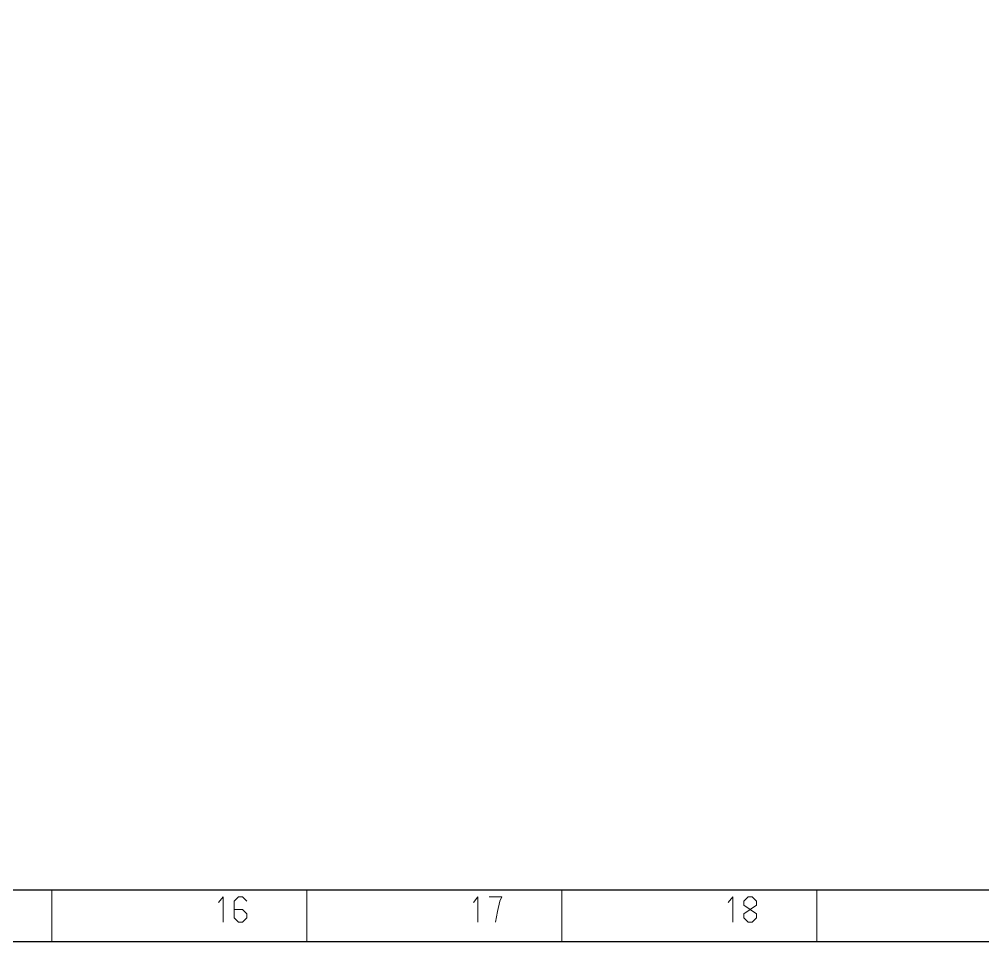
# Model space of a CAD drawing. Header units: millimetres. Extents: x 17 to 3784, y 12 to 1382.
# Drawn here: x 775.8 to 964.7, y 12.2 to 193.1 of the extents above; entities that cross this region are included whole.
import ezdxf

# ---------------------------------------------------------------- set-up
doc = ezdxf.new("R2010")
doc.units = ezdxf.units.MM

msp = doc.modelspace()

# ---------------------------------------------------------------- linework, layer by layer
for points in [[(18.14, 1381.34), (3479.85, 1381.34), (3479.85, 12.21), (18.14, 12.21)], [(43.28, 1371.36), (3469.6, 1371.36), (3469.6, 22.31), (43.28, 22.31)]]:
    msp.add_lwpolyline(points, close=True)
at = {"color": 7, "linetype": 'Continuous', "lineweight": 13}
for points in [[(782.18, 12.34), (782.18, 22.33)], [(815.77, 21.03), (814.91, 19.93)], [(815.77, 16.03), (815.77, 21.03)], [(818.82, 21.03), (817.96, 20.17)], [(819.6, 21.03), (818.82, 21.03)], [(820.46, 20.17), (819.6, 21.03)], [(832.18, 12.34), (832.18, 22.33)], [(865.72, 21.03), (864.86, 19.93)], [(865.72, 16.03), (865.72, 21.03)], [(870.41, 21.03), (867.91, 21.03)], [(870.02, 20.17), (870.41, 21.03)], [(882.18, 12.34), (882.18, 22.33)], [(915.67, 21.03), (914.81, 19.93)], [(915.67, 16.03), (915.67, 21.03)], [(917.86, 20.17), (918.72, 21.03)], [(918.72, 21.03), (919.5, 21.03)], [(919.5, 21.03), (920.36, 20.17)], [(932.18, 12.34), (932.18, 22.33)], [(817.96, 20.17), (817.96, 16.88)], [(869.55, 18.13), (870.02, 20.17)], [(917.86, 19.39), (917.86, 20.17)], [(920.36, 17.67), (917.86, 19.39)], [(920.36, 19.39), (917.86, 17.67)], [(920.36, 20.17), (920.36, 19.39)], [(819.6, 18.53), (817.96, 18.53)], [(820.46, 17.67), (819.6, 18.53)], [(820.46, 16.88), (820.46, 17.67)], [(869.16, 16.03), (869.55, 18.13)], [(917.86, 17.67), (917.86, 16.88)], [(920.36, 16.88), (920.36, 17.67)], [(817.96, 16.88), (818.82, 16.03)], [(818.82, 16.03), (819.6, 16.03)], [(819.6, 16.03), (820.46, 16.88)], [(917.86, 16.88), (918.72, 16.03)], [(918.72, 16.03), (919.5, 16.03)], [(919.5, 16.03), (920.36, 16.88)]]:
    msp.add_lwpolyline(points, dxfattribs=at)

doc.saveas('drawing.dxf')
